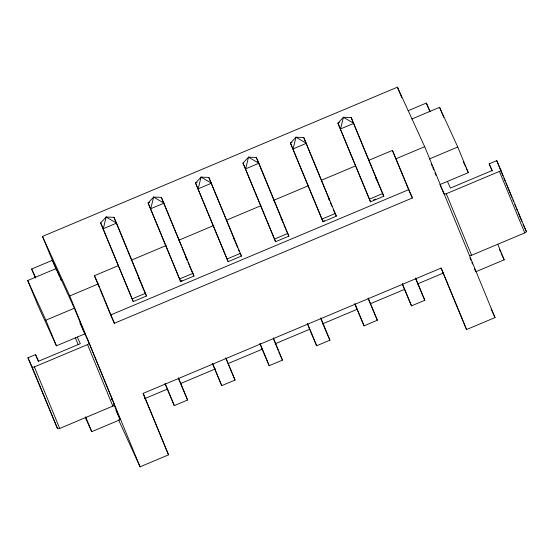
<?xml version="1.0" encoding="UTF-8"?>
<svg xmlns="http://www.w3.org/2000/svg" width="554" height="554" viewBox="0 0 554 554"><rect width="100%" height="100%" fill="white"/><g stroke="black" fill="none" stroke-linecap="round" stroke-linejoin="round"><path stroke-width="0.83" d="M100.648 222.916L106.153 217.036L113.93 217.327L116.582 223.117L146.526 295.988L133.23 301.577L100.648 222.916L133.237 301.577M243.005 163.056L248.511 157.177L256.287 157.475L258.94 163.257L288.883 236.129L275.587 241.724L243.005 163.056L275.594 241.717M56.515 270.317L42.485 236.413L397.433 87.172L424.683 146.692L495.02 317.587L466.544 329.554L441.053 268.06M149.663 202.307L148.098 202.965L180.68 281.626L193.976 276.037L193.678 275.22L161.387 197.376L153.603 197.086L148.098 202.965L180.694 281.619M197.113 182.356L195.548 183.014L228.137 261.675L241.433 256.087L241.129 255.269L208.837 177.425L201.06 177.128L195.548 183.014L228.144 261.668M292.02 142.447L290.455 143.105L323.037 221.773L336.333 216.178L336.036 215.368L303.744 137.517L295.961 137.226L290.455 143.105L323.051 221.766M339.47 122.496L337.905 123.154L370.494 201.815L383.79 196.227L383.486 195.41L351.194 117.566L343.418 117.275L337.905 123.154L370.501 201.815M35.504 278.087L31.661 269.002L52.388 260.283L74.34 308.232L84.887 333.868L56.418 345.834L38.254 306.154L27.7 280.525L56.169 268.552L59.368 276.321M408.125 110.71L426.31 103.058L430.098 111.326M411.906 118.978L439.585 107.338L457.756 147.018L468.303 172.654L439.834 184.621M99.277 287.491L94.422 275.698L118.327 265.65M131.873 259.951L166.138 245.547M178.887 240.187L213.941 225.443M226.69 220.083L260.955 205.679M273.704 200.319L307.962 185.909M321.507 180.216L355.772 165.805M368.521 160.445L392.426 150.397L412.384 197.972L114.387 323.273L110.599 315.004L408.603 189.703L412.384 197.972M42.485 236.413L69.735 295.933L98.21 283.967L114.387 323.273M396.207 158.666L424.683 146.692M27.7 280.525L45.864 320.205L74.34 308.232M429.281 158.991L457.756 147.018M132.184 298.883L145.467 293.301M179.634 278.932L192.924 273.344M227.085 258.981L240.374 253.393M274.542 239.03L287.824 233.442M321.992 219.072L335.281 213.491M369.442 199.121L382.731 193.54M180.452 281.155L182.017 280.497M322.809 221.302L324.374 220.644M373.389 200.036L375.737 199.045M89.381 343.757L114.373 404.482A2.133 0.942 -22.4 0 1 112.857 406.103L59.707 428.45A2.029 0.893 -22.4 0 1 57.429 428.422L27.949 357.808L35.539 354.615L38.565 361.229L80.323 343.674L77.297 337.061M492.146 171.061L489.182 163.873L496.779 160.681L526.258 231.295A2.029 0.893 -22.4 0 1 524.742 232.915L471.593 255.262A2.133 0.942 -22.4 0 1 469.39 255.332M27.949 357.808L32.111 366.9A2.029 0.893 -22.4 0 0 34.383 366.928L87.532 344.581A2.133 0.942 -22.4 0 0 89.055 342.961L79.901 322.975M440.181 185.382L443.996 193.713A2.133 0.942 -22.4 0 0 446.275 193.741L499.417 171.401A2.029 0.893 -22.4 0 0 500.941 169.773M144.497 398.721L167.633 388.991M180.403 383.624L215.513 368.86M228.276 363.493L262.589 349.068M275.352 343.702L309.665 329.27M322.435 323.903L356.741 309.478M370.307 303.772L404.621 289.347M417.384 283.98L443.712 272.907M85.33 417.654L91.742 431.656L120.211 419.69L113.757 404.011M475.706 271.779L504.175 259.805L497.783 244.272M165.092 383.908L174.295 405.611L187.577 400.03L178.402 377.738M212.542 363.95L221.745 385.66L235.034 380.072L225.859 357.787M259.992 343.999L269.196 365.709L282.485 360.121L273.309 337.829M307.449 324.048L316.653 345.758L329.935 340.17L320.759 317.878M354.851 304.118L364.054 325.828L377.336 320.24L368.161 297.948M402.301 284.167L411.504 305.87L424.793 300.289L415.618 277.997M118.556 419.835L140.072 466.828L168.541 454.855L143.223 393.333L441.226 268.032L466.544 329.554M383.777 196.234L375.792 177.619L376.644 179.475M336.285 216.108L333.266 209.53M288.876 236.136L286.169 230.256M241.419 256.087L240.131 253.303M193.969 276.037L190.908 269.389M146.519 295.995L143.811 290.116M523.135 224.474L526.258 231.295M489.182 163.873L492.208 170.487L450.45 188.041L447.424 181.428M463.317 161.761L465.457 166.429M466.17 167.98L468.303 172.654M499.542 249.688L500.255 251.246M500.968 252.804L504.175 259.805M429.128 109.893L429.814 111.402M491.073 308.973L495.02 317.587M424.793 300.289L415.916 279.375M329.194 199.426L328.342 197.57L329.658 200.756M377.336 320.24L368.133 298.53M281.176 218.144L282.028 220L256.287 157.475M327.289 334.381L329.935 340.17M234.287 239.335L233.435 237.472L237.708 247.839M238.358 249.439L239.425 251.751M280.165 355.059L282.485 360.121M187.12 259.909L185.985 257.423L187.3 260.615M235.034 380.072L225.831 358.369M138.819 277.997L139.67 279.86L127.614 250.574M187.577 400.03L178.707 379.116M94.422 275.698L98.21 283.967M168.541 454.855L143.05 393.361M111.596 398.416L112.289 399.933M115.938 410.348L120.211 419.69M31.661 269.002L35.442 277.27M496.779 160.681L503.025 175.86M504.008 178.256L505.324 181.456M505.982 183.049L506.972 185.445M507.63 187.044L511.903 197.432M512.886 199.828L513.544 201.427M514.86 204.62L515.85 207.023M516.508 208.616L517.491 211.012M518.149 212.611L521.771 221.399M499.417 171.401L524.742 232.915M439.585 107.338L443.74 117.434M426.31 103.058L428.81 109.138M446.275 193.741L471.593 255.262M431.199 163.652L432.162 165.978M432.799 167.53L433.761 169.863M435.035 172.973L435.998 175.299M469.951 257.797L470.907 260.124M471.869 262.457L472.507 264.009M474.425 268.669L475.387 271.003M397.433 87.172L401.705 97.552M392.426 150.397L408.603 189.703M351.194 117.566L376.928 180.098M402.329 283.586L411.504 305.87M303.744 137.517L329.152 199.26M330.316 202.355L331.957 206.344M354.879 303.537L364.054 325.828M281.217 218.318L283.191 223.103M283.842 224.695L285.816 229.481M321.064 319.256L326.957 333.584M307.477 323.467L316.653 345.758M208.837 177.425L234.571 239.951M273.281 338.411L278.198 350.357M278.849 351.949L279.832 354.338M260.02 343.418L269.196 365.709M161.387 197.376L181.255 245.657M181.906 247.243L186.795 259.113M187.958 262.208L188.942 264.604M189.6 266.197L190.583 268.593M212.57 363.369L221.745 385.66M113.93 217.327L126.963 248.988M138.86 278.177L143.458 289.34M165.12 383.326L174.295 405.611M99.921 289.063L103.162 296.923M103.806 298.495L110.274 314.215M69.735 295.933L140.072 466.828M111.499 398.52L112.143 400.092M87.532 344.581L112.857 406.103M60.005 277.873L60.968 280.206M75.24 337.455L78.204 344.65M45.864 320.205L56.418 345.834M85.607 416.767L91.742 431.656M35.539 354.615L38.496 361.81M34.383 366.928L59.707 428.45M32.111 366.9L57.429 428.422M106.153 217.036L103.293 228.705L116.582 223.117L106.153 217.036M153.603 197.086L150.75 208.747L164.032 203.166L153.603 197.086M201.06 177.128L198.2 188.796L211.489 183.208L201.06 177.128M248.511 157.177L245.651 168.845L258.94 163.257L248.511 157.177M295.961 137.226L293.108 148.894L306.39 143.306L295.961 137.226M343.418 117.275L340.558 128.944L353.847 123.355L343.418 117.275"/></g></svg>
